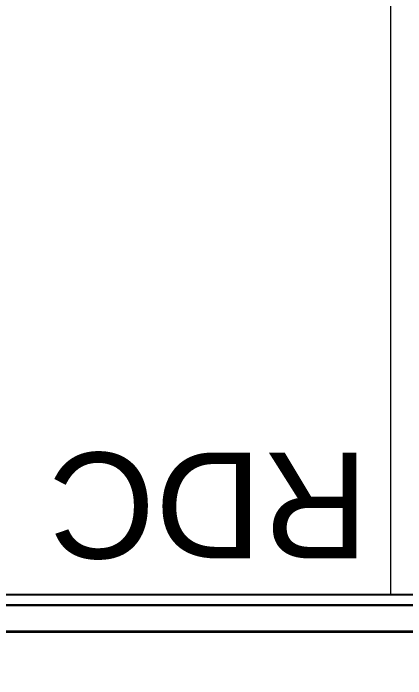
# Model space of a CAD drawing. Header units: centimetres. Extents: x 16433 to 114398, y -50094 to -12305.
# Drawn here: x 66566 to 66640.9, y -38839.4 to -38712.5 of the extents above; entities that cross this region are included whole.
import ezdxf

# ---------------------------------------------------------------- set-up
doc = ezdxf.new("R2010")
doc.units = ezdxf.units.CM
doc.header["$LTSCALE"] = 0.5
doc.layers.get('0').update_dxf_attribs({"linetype": 'CONTINUOUS'})
doc.layers.add('0-Coupe A.3', color=7, linetype='CONTINUOUS')
doc.styles.add('Helvetica', font='')
doc.styles.get('Helvetica').set_extended_font_data('Helvetica')

# ---------------------------------------------------------------- blocks, each defined once
blk = doc.blocks.new('Groupe-301-1')
at = {"color": 7, "linetype": 'Continuous', "lineweight": 5, "flags": 128}
blk.add_lwpolyline([(10622.39, -46953.5), (10639.33, -47042.91), (10432.99, -47081.99), (10416.06, -46992.58)], close=True, dxfattribs=at)

msp = doc.modelspace()

# ---------------------------------------------------------------- linework, layer by layer
at = {"layer": '0-Coupe A.3', "color": 7, "linetype": 'Continuous', "lineweight": 35, "flags": 128}
msp.add_lwpolyline([(66298.27, -38830.347), (66737.317, -38830.347), (66737.349, -38823.252), (66745.636, -38823.252), (66750.502, -38836.245), (66757.313, -38839.371), (66761.231, -38839.371), (66751.783, -38839.371), (66973.651, -38839.371), (66973.651, -38838.476), (66973.653, -38838.476), (66973.653, -38825.352), (66973.652, -38825.352), (66973.652, -38817.752), (66993.651, -38817.752)], dxfattribs=at)
at = {"layer": '0-Coupe A.3', "color": 7, "linetype": 'Continuous', "lineweight": 25, "flags": 128}
for points in [[(66731.674, -38825.347), (65476.915, -38825.347), (65476.915, -38823.304), (66731.674, -38823.304)], [(66731.674, -38830.347), (65476.915, -38830.347), (65476.915, -38825.347), (66731.674, -38825.347)]]:
    msp.add_lwpolyline(points, close=True, dxfattribs=at)

# ---------------------------------------------------------------- block references
at = {"layer": '0-Coupe A.3', "color": 7, "rotation": 259.2764052561336}
msp.add_blockref('Groupe-301-1', (114839.157, -37123.114), dxfattribs=at)

# ---------------------------------------------------------------- texts
at = {"layer": '0-Coupe A.3', "color": 7, "insert": (66633.857, -38816.437), "char_height": 20.17448, "attachment_point": 1, "rotation": 180, "line_spacing_factor": 0.834288, "style": 'Helvetica'}
msp.add_mtext('\\pt80.537;RDC', dxfattribs=at)

doc.saveas('drawing.dxf')
